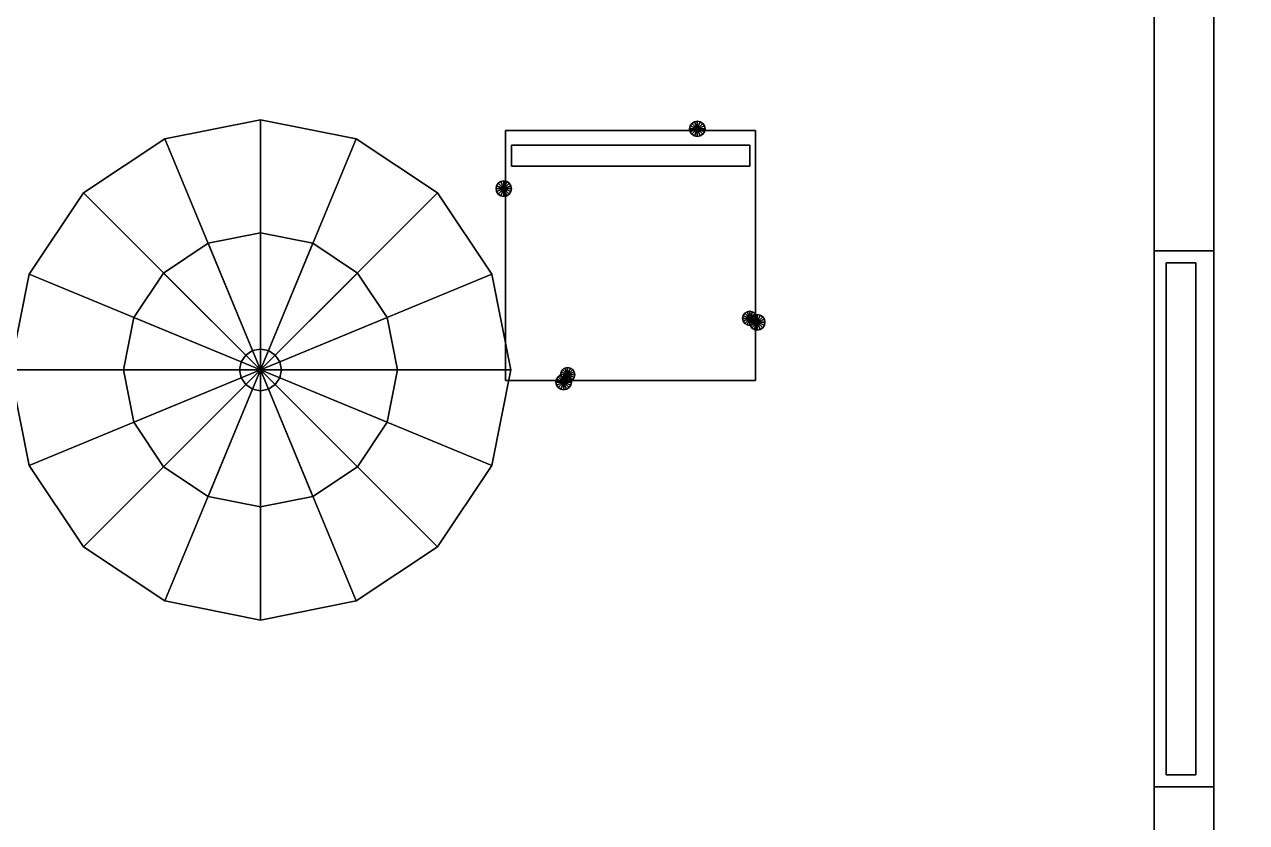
# Model space of a CAD drawing. Header units: millimetres. Extents: x -8000 to 18500, y -500 to 32500.
# Drawn here: x 5804 to 7855, y 840 to 2180 of the extents above; entities that cross this region are included whole.
import ezdxf

# ---------------------------------------------------------------- set-up
doc = ezdxf.new("R2010")
doc.units = ezdxf.units.MM
for name, color, linetype in [('3D-DOORS', 7, 'Continuous'), ('3D-FINISH', 7, 'Continuous'), ('3D-FURNITURE', 7, 'Continuous'), ('3D-ROOF', 7, 'Continuous'), ('3D-SLABS', 7, 'Continuous'), ('3D-WALLS-INTR', 7, 'Continuous')]:
    doc.layers.add(name, color=color, linetype=linetype)

msp = doc.modelspace()

# ---------------------------------------------------------------- linework, layer by layer
at = {"layer": '3D-DOORS', "color": 7}
for points in [[(7720, 920, 600), (7720, 1780, 600), (7770, 1780, 600), (7770, 920, 600)], [(7720, 1780, 600), (7720, 1780, 2650), (7770, 1780, 2650), (7770, 1780, 600)], [(7720, 920, 600), (7720, 920, 2650), (7720, 1780, 2650), (7720, 1780, 600)], [(7720, 920, 2650), (7770, 920, 2650), (7770, 1780, 2650), (7720, 1780, 2650)], [(7770, 920, 600), (7770, 1780, 600), (7770, 1780, 2650), (7770, 920, 2650)], [(7720, 920, 600), (7770, 920, 600), (7770, 920, 2650), (7720, 920, 2650)]]:
    msp.add_3dface(points, dxfattribs=at)
at = {"layer": '3D-FINISH', "color": 7}
for points in [[(200, 200, 590), (200, 9800, 590), (9800, 9800, 590), (9800, 200, 590)], [(200, 200, 600), (9800, 200, 600), (9800, 9800, 600), (200, 9800, 600)], [(200, 200, 3990), (200, 9800, 3990), (9800, 9800, 3990), (9800, 200, 3990)], [(200, 200, 4000), (9800, 200, 4000), (9800, 9800, 4000), (200, 9800, 4000)]]:
    msp.add_3dface(points, dxfattribs=at)
at = {"layer": '3D-FURNITURE', "color": 7}
for points in [[(6200, 2020, 1298), (6039.3, 1988, 1298), (6039.3, 1988, 1330), (6200, 2020, 1330)], [(6200, 1600, 1330), (6200, 2020, 1330), (6039.3, 1988, 1330), (6200, 1600, 1330)], [(6200, 1600, 1298), (6039.3, 1988, 1298), (6200, 2020, 1298), (6200, 1600, 1298)], [(6360.7, 1988, 1298), (6200, 2020, 1298), (6200, 2020, 1330), (6360.7, 1988, 1330)], [(6200, 1600, 1330), (6360.7, 1988, 1330), (6200, 2020, 1330), (6200, 1600, 1330)], [(6200, 1600, 1298), (6200, 2020, 1298), (6360.7, 1988, 1298), (6200, 1600, 1298)], [(6923.9, 2013.9, 600), (6921.1, 2009.7, 600), (6921.1, 2009.7, 1030), (6923.9, 2013.9, 1030)], [(6933.1, 2004.7, 1030), (6923.9, 2013.9, 1030), (6921.1, 2009.7, 1030), (6933.1, 2004.7, 1030)], [(6933.1, 2004.7, 600), (6921.1, 2009.7, 600), (6923.9, 2013.9, 600), (6933.1, 2004.7, 600)], [(6928.2, 2016.7, 600), (6923.9, 2013.9, 600), (6923.9, 2013.9, 1030), (6928.2, 2016.7, 1030)], [(6933.1, 2004.7, 1030), (6928.2, 2016.7, 1030), (6923.9, 2013.9, 1030), (6933.1, 2004.7, 1030)], [(6933.1, 2004.7, 600), (6923.9, 2013.9, 600), (6928.2, 2016.7, 600), (6933.1, 2004.7, 600)], [(6933.1, 2017.7, 600), (6928.2, 2016.7, 600), (6928.2, 2016.7, 1030), (6933.1, 2017.7, 1030)], [(6933.1, 2004.7, 1030), (6933.1, 2017.7, 1030), (6928.2, 2016.7, 1030), (6933.1, 2004.7, 1030)], [(6933.1, 2004.7, 600), (6928.2, 2016.7, 600), (6933.1, 2017.7, 600), (6933.1, 2004.7, 600)], [(6938.1, 2016.7, 600), (6933.1, 2017.7, 600), (6933.1, 2017.7, 1030), (6938.1, 2016.7, 1030)], [(6933.1, 2004.7, 1030), (6938.1, 2016.7, 1030), (6933.1, 2017.7, 1030), (6933.1, 2004.7, 1030)], [(6933.1, 2004.7, 600), (6933.1, 2017.7, 600), (6938.1, 2016.7, 600), (6933.1, 2004.7, 600)], [(6933.1, 2004.7, 1030), (6942.3, 2013.9, 1030), (6938.1, 2016.7, 1030), (6933.1, 2004.7, 1030)], [(6933.1, 2004.7, 600), (6938.1, 2016.7, 600), (6942.3, 2013.9, 600), (6933.1, 2004.7, 600)], [(6933.1, 2004.7, 1030), (6945.1, 2009.7, 1030), (6942.3, 2013.9, 1030), (6933.1, 2004.7, 1030)], [(6933.1, 2004.7, 600), (6942.3, 2013.9, 600), (6945.1, 2009.7, 600), (6933.1, 2004.7, 600)], [(6942.3, 2013.9, 600), (6938.1, 2016.7, 600), (6938.1, 2016.7, 1030), (6942.3, 2013.9, 1030)], [(6945.1, 2009.7, 600), (6942.3, 2013.9, 600), (6942.3, 2013.9, 1030), (6945.1, 2009.7, 1030)], [(6611, 1582.1, 1010), (6611, 2002.1, 1010), (7031, 2002.1, 1010), (7031, 1582.1, 1010)], [(6611, 2002.1, 1010), (6611, 2002.1, 1050), (7031, 2002.1, 1050), (7031, 2002.1, 1010)], [(6611, 1582.1, 1010), (6611, 1582.1, 1050), (6611, 2002.1, 1050), (6611, 2002.1, 1010)], [(6611, 1582.1, 1050), (7031, 1582.1, 1050), (7031, 2002.1, 1050), (6611, 2002.1, 1050)], [(6921.1, 2009.7, 600), (6920.1, 2004.7, 600), (6920.1, 2004.7, 1030), (6921.1, 2009.7, 1030)], [(6933.1, 2004.7, 1030), (6921.1, 2009.7, 1030), (6920.1, 2004.7, 1030), (6933.1, 2004.7, 1030)], [(6933.1, 2004.7, 600), (6920.1, 2004.7, 600), (6921.1, 2009.7, 600), (6933.1, 2004.7, 600)], [(6920.1, 2004.7, 600), (6921.1, 1999.8, 600), (6921.1, 1999.8, 1030), (6920.1, 2004.7, 1030)], [(6933.1, 2004.7, 1030), (6920.1, 2004.7, 1030), (6921.1, 1999.8, 1030), (6933.1, 2004.7, 1030)], [(6933.1, 2004.7, 600), (6921.1, 1999.8, 600), (6920.1, 2004.7, 600), (6933.1, 2004.7, 600)], [(6933.1, 2004.7, 1030), (6921.1, 1999.8, 1030), (6923.9, 1995.5, 1030), (6933.1, 2004.7, 1030)], [(6933.1, 2004.7, 600), (6923.9, 1995.5, 600), (6921.1, 1999.8, 600), (6933.1, 2004.7, 600)], [(6921.1, 1999.8, 600), (6923.9, 1995.5, 600), (6923.9, 1995.5, 1030), (6921.1, 1999.8, 1030)], [(6933.1, 2004.7, 1030), (6923.9, 1995.5, 1030), (6928.2, 1992.7, 1030), (6933.1, 2004.7, 1030)], [(6933.1, 2004.7, 600), (6928.2, 1992.7, 600), (6923.9, 1995.5, 600), (6933.1, 2004.7, 600)], [(6923.9, 1995.5, 600), (6928.2, 1992.7, 600), (6928.2, 1992.7, 1030), (6923.9, 1995.5, 1030)], [(6933.1, 2004.7, 1030), (6928.2, 1992.7, 1030), (6933.1, 1991.7, 1030), (6933.1, 2004.7, 1030)], [(6933.1, 2004.7, 600), (6933.1, 1991.7, 600), (6928.2, 1992.7, 600), (6933.1, 2004.7, 600)], [(6928.2, 1992.7, 600), (6933.1, 1991.7, 600), (6933.1, 1991.7, 1030), (6928.2, 1992.7, 1030)], [(6933.1, 2004.7, 1030), (6946.1, 2004.7, 1030), (6945.1, 2009.7, 1030), (6933.1, 2004.7, 1030)], [(6933.1, 2004.7, 600), (6945.1, 2009.7, 600), (6946.1, 2004.7, 600), (6933.1, 2004.7, 600)], [(6933.1, 2004.7, 1030), (6933.1, 1991.7, 1030), (6938.1, 1992.7, 1030), (6933.1, 2004.7, 1030)], [(6933.1, 2004.7, 600), (6938.1, 1992.7, 600), (6933.1, 1991.7, 600), (6933.1, 2004.7, 600)], [(6933.1, 2004.7, 1030), (6938.1, 1992.7, 1030), (6942.3, 1995.5, 1030), (6933.1, 2004.7, 1030)], [(6933.1, 2004.7, 600), (6942.3, 1995.5, 600), (6938.1, 1992.7, 600), (6933.1, 2004.7, 600)], [(6933.1, 2004.7, 1030), (6942.3, 1995.5, 1030), (6945.1, 1999.8, 1030), (6933.1, 2004.7, 1030)], [(6933.1, 2004.7, 600), (6945.1, 1999.8, 600), (6942.3, 1995.5, 600), (6933.1, 2004.7, 600)], [(6933.1, 2004.7, 1030), (6945.1, 1999.8, 1030), (6946.1, 2004.7, 1030), (6933.1, 2004.7, 1030)], [(6933.1, 2004.7, 600), (6946.1, 2004.7, 600), (6945.1, 1999.8, 600), (6933.1, 2004.7, 600)], [(6933.1, 1991.7, 600), (6938.1, 1992.7, 600), (6938.1, 1992.7, 1030), (6933.1, 1991.7, 1030)], [(6938.1, 1992.7, 600), (6942.3, 1995.5, 600), (6942.3, 1995.5, 1030), (6938.1, 1992.7, 1030)], [(6942.3, 1995.5, 600), (6945.1, 1999.8, 600), (6945.1, 1999.8, 1030), (6942.3, 1995.5, 1030)], [(6946.1, 2004.7, 600), (6945.1, 2009.7, 600), (6945.1, 2009.7, 1030), (6946.1, 2004.7, 1030)], [(6945.1, 1999.8, 600), (6946.1, 2004.7, 600), (6946.1, 2004.7, 1030), (6945.1, 1999.8, 1030)], [(7031, 1582.1, 1010), (7031, 2002.1, 1010), (7031, 2002.1, 1050), (7031, 1582.1, 1050)], [(6039.3, 1988, 1298), (5903, 1897, 1298), (5903, 1897, 1330), (6039.3, 1988, 1330)], [(6200, 1600, 1330), (6039.3, 1988, 1330), (5903, 1897, 1330), (6200, 1600, 1330)], [(6200, 1600, 1298), (5903, 1897, 1298), (6039.3, 1988, 1298), (6200, 1600, 1298)], [(6200, 1600, 1330), (6497, 1897, 1330), (6360.7, 1988, 1330), (6200, 1600, 1330)], [(6200, 1600, 1298), (6360.7, 1988, 1298), (6497, 1897, 1298), (6200, 1600, 1298)], [(6497, 1897, 1298), (6360.7, 1988, 1298), (6360.7, 1988, 1330), (6497, 1897, 1330)], [(6621, 1942.1, 1300), (6621, 1977.1, 1300), (7021, 1977.1, 1300), (7021, 1942.1, 1300)], [(6621, 1977.1, 1300), (6621, 1977.1, 1390), (7021, 1977.1, 1390), (7021, 1977.1, 1300)], [(6621, 1942.1, 1300), (6621, 1942.1, 1390), (6621, 1977.1, 1390), (6621, 1977.1, 1300)], [(6621, 1942.1, 1390), (7021, 1942.1, 1390), (7021, 1977.1, 1390), (6621, 1977.1, 1390)], [(7021, 1942.1, 1300), (7021, 1977.1, 1300), (7021, 1977.1, 1390), (7021, 1942.1, 1390)], [(6621, 1942.1, 1300), (7021, 1942.1, 1300), (7021, 1942.1, 1390), (6621, 1942.1, 1390)], [(6596.3, 1909.2, 600), (6595.3, 1904.3, 600), (6595.3, 1904.3, 1030), (6596.3, 1909.2, 1030)], [(6608.3, 1904.3, 1030), (6596.3, 1909.2, 1030), (6595.3, 1904.3, 1030), (6608.3, 1904.3, 1030)], [(6608.3, 1904.3, 600), (6595.3, 1904.3, 600), (6596.3, 1909.2, 600), (6608.3, 1904.3, 600)], [(6599.1, 1913.4, 600), (6596.3, 1909.2, 600), (6596.3, 1909.2, 1030), (6599.1, 1913.4, 1030)], [(6608.3, 1904.3, 1030), (6599.1, 1913.4, 1030), (6596.3, 1909.2, 1030), (6608.3, 1904.3, 1030)], [(6608.3, 1904.3, 600), (6596.3, 1909.2, 600), (6599.1, 1913.4, 600), (6608.3, 1904.3, 600)], [(6603.3, 1916.3, 600), (6599.1, 1913.4, 600), (6599.1, 1913.4, 1030), (6603.3, 1916.3, 1030)], [(6608.3, 1904.3, 1030), (6603.3, 1916.3, 1030), (6599.1, 1913.4, 1030), (6608.3, 1904.3, 1030)], [(6608.3, 1904.3, 600), (6599.1, 1913.4, 600), (6603.3, 1916.3, 600), (6608.3, 1904.3, 600)], [(6608.3, 1917.3, 600), (6603.3, 1916.3, 600), (6603.3, 1916.3, 1030), (6608.3, 1917.3, 1030)], [(6608.3, 1904.3, 1030), (6608.3, 1917.3, 1030), (6603.3, 1916.3, 1030), (6608.3, 1904.3, 1030)], [(6608.3, 1904.3, 600), (6603.3, 1916.3, 600), (6608.3, 1917.3, 600), (6608.3, 1904.3, 600)], [(6613.3, 1916.3, 600), (6608.3, 1917.3, 600), (6608.3, 1917.3, 1030), (6613.3, 1916.3, 1030)], [(6608.3, 1904.3, 1030), (6613.3, 1916.3, 1030), (6608.3, 1917.3, 1030), (6608.3, 1904.3, 1030)], [(6608.3, 1904.3, 600), (6608.3, 1917.3, 600), (6613.3, 1916.3, 600), (6608.3, 1904.3, 600)], [(6608.3, 1904.3, 1030), (6617.5, 1913.4, 1030), (6613.3, 1916.3, 1030), (6608.3, 1904.3, 1030)], [(6608.3, 1904.3, 600), (6613.3, 1916.3, 600), (6617.5, 1913.4, 600), (6608.3, 1904.3, 600)], [(6608.3, 1904.3, 1030), (6620.3, 1909.2, 1030), (6617.5, 1913.4, 1030), (6608.3, 1904.3, 1030)], [(6608.3, 1904.3, 600), (6617.5, 1913.4, 600), (6620.3, 1909.2, 600), (6608.3, 1904.3, 600)], [(6608.3, 1904.3, 1030), (6621.3, 1904.3, 1030), (6620.3, 1909.2, 1030), (6608.3, 1904.3, 1030)], [(6608.3, 1904.3, 600), (6620.3, 1909.2, 600), (6621.3, 1904.3, 600), (6608.3, 1904.3, 600)], [(6617.5, 1913.4, 600), (6613.3, 1916.3, 600), (6613.3, 1916.3, 1030), (6617.5, 1913.4, 1030)], [(6620.3, 1909.2, 600), (6617.5, 1913.4, 600), (6617.5, 1913.4, 1030), (6620.3, 1909.2, 1030)], [(6621.3, 1904.3, 600), (6620.3, 1909.2, 600), (6620.3, 1909.2, 1030), (6621.3, 1904.3, 1030)], [(5903, 1897, 1298), (5812, 1760.7, 1298), (5812, 1760.7, 1330), (5903, 1897, 1330)], [(6200, 1600, 1330), (5903, 1897, 1330), (5812, 1760.7, 1330), (6200, 1600, 1330)], [(6200, 1600, 1298), (5812, 1760.7, 1298), (5903, 1897, 1298), (6200, 1600, 1298)], [(6200, 1600, 1330), (6588, 1760.7, 1330), (6497, 1897, 1330), (6200, 1600, 1330)], [(6200, 1600, 1298), (6497, 1897, 1298), (6588, 1760.7, 1298), (6200, 1600, 1298)], [(6588, 1760.7, 1298), (6497, 1897, 1298), (6497, 1897, 1330), (6588, 1760.7, 1330)], [(6595.3, 1904.3, 600), (6596.3, 1899.3, 600), (6596.3, 1899.3, 1030), (6595.3, 1904.3, 1030)], [(6608.3, 1904.3, 1030), (6595.3, 1904.3, 1030), (6596.3, 1899.3, 1030), (6608.3, 1904.3, 1030)], [(6608.3, 1904.3, 600), (6596.3, 1899.3, 600), (6595.3, 1904.3, 600), (6608.3, 1904.3, 600)], [(6608.3, 1904.3, 1030), (6596.3, 1899.3, 1030), (6599.1, 1895.1, 1030), (6608.3, 1904.3, 1030)], [(6608.3, 1904.3, 600), (6599.1, 1895.1, 600), (6596.3, 1899.3, 600), (6608.3, 1904.3, 600)], [(6596.3, 1899.3, 600), (6599.1, 1895.1, 600), (6599.1, 1895.1, 1030), (6596.3, 1899.3, 1030)], [(6608.3, 1904.3, 1030), (6599.1, 1895.1, 1030), (6603.3, 1892.2, 1030), (6608.3, 1904.3, 1030)], [(6608.3, 1904.3, 600), (6603.3, 1892.2, 600), (6599.1, 1895.1, 600), (6608.3, 1904.3, 600)], [(6599.1, 1895.1, 600), (6603.3, 1892.2, 600), (6603.3, 1892.2, 1030), (6599.1, 1895.1, 1030)], [(6608.3, 1904.3, 1030), (6603.3, 1892.2, 1030), (6608.3, 1891.3, 1030), (6608.3, 1904.3, 1030)], [(6608.3, 1904.3, 600), (6608.3, 1891.3, 600), (6603.3, 1892.2, 600), (6608.3, 1904.3, 600)], [(6603.3, 1892.2, 600), (6608.3, 1891.3, 600), (6608.3, 1891.3, 1030), (6603.3, 1892.2, 1030)], [(6608.3, 1904.3, 1030), (6608.3, 1891.3, 1030), (6613.3, 1892.2, 1030), (6608.3, 1904.3, 1030)], [(6608.3, 1904.3, 600), (6613.3, 1892.2, 600), (6608.3, 1891.3, 600), (6608.3, 1904.3, 600)], [(6608.3, 1904.3, 1030), (6613.3, 1892.2, 1030), (6617.5, 1895.1, 1030), (6608.3, 1904.3, 1030)], [(6608.3, 1904.3, 600), (6617.5, 1895.1, 600), (6613.3, 1892.2, 600), (6608.3, 1904.3, 600)], [(6608.3, 1904.3, 1030), (6617.5, 1895.1, 1030), (6620.3, 1899.3, 1030), (6608.3, 1904.3, 1030)], [(6608.3, 1904.3, 600), (6620.3, 1899.3, 600), (6617.5, 1895.1, 600), (6608.3, 1904.3, 600)], [(6608.3, 1904.3, 1030), (6620.3, 1899.3, 1030), (6621.3, 1904.3, 1030), (6608.3, 1904.3, 1030)], [(6608.3, 1904.3, 600), (6621.3, 1904.3, 600), (6620.3, 1899.3, 600), (6608.3, 1904.3, 600)], [(6608.3, 1891.3, 600), (6613.3, 1892.2, 600), (6613.3, 1892.2, 1030), (6608.3, 1891.3, 1030)], [(6613.3, 1892.2, 600), (6617.5, 1895.1, 600), (6617.5, 1895.1, 1030), (6613.3, 1892.2, 1030)], [(6617.5, 1895.1, 600), (6620.3, 1899.3, 600), (6620.3, 1899.3, 1030), (6617.5, 1895.1, 1030)], [(6620.3, 1899.3, 600), (6621.3, 1904.3, 600), (6621.3, 1904.3, 1030), (6620.3, 1899.3, 1030)], [(6200, 1830, 600), (6112, 1812.5, 600), (6112, 1812.5, 618), (6200, 1830, 618)], [(6200, 1600, 618), (6200, 1830, 618), (6112, 1812.5, 618), (6200, 1600, 618)], [(6200, 1600, 600), (6112, 1812.5, 600), (6200, 1830, 600), (6200, 1600, 600)], [(6288, 1812.5, 600), (6200, 1830, 600), (6200, 1830, 618), (6288, 1812.5, 618)], [(6200, 1600, 618), (6288, 1812.5, 618), (6200, 1830, 618), (6200, 1600, 618)], [(6200, 1600, 600), (6200, 1830, 600), (6288, 1812.5, 600), (6200, 1600, 600)], [(6112, 1812.5, 600), (6037.4, 1762.6, 600), (6037.4, 1762.6, 618), (6112, 1812.5, 618)], [(6200, 1600, 618), (6112, 1812.5, 618), (6037.4, 1762.6, 618), (6200, 1600, 618)], [(6200, 1600, 600), (6037.4, 1762.6, 600), (6112, 1812.5, 600), (6200, 1600, 600)], [(6200, 1600, 618), (6362.6, 1762.6, 618), (6288, 1812.5, 618), (6200, 1600, 618)], [(6200, 1600, 600), (6288, 1812.5, 600), (6362.6, 1762.6, 600), (6200, 1600, 600)], [(6362.6, 1762.6, 600), (6288, 1812.5, 600), (6288, 1812.5, 618), (6362.6, 1762.6, 618)], [(5812, 1760.7, 1298), (5780, 1600, 1298), (5780, 1600, 1330), (5812, 1760.7, 1330)], [(6200, 1600, 1330), (5812, 1760.7, 1330), (5780, 1600, 1330), (6200, 1600, 1330)], [(6200, 1600, 1298), (5780, 1600, 1298), (5812, 1760.7, 1298), (6200, 1600, 1298)], [(6037.4, 1762.6, 600), (5987.5, 1688, 600), (5987.5, 1688, 618), (6037.4, 1762.6, 618)], [(6200, 1600, 618), (6037.4, 1762.6, 618), (5987.5, 1688, 618), (6200, 1600, 618)], [(6200, 1600, 600), (5987.5, 1688, 600), (6037.4, 1762.6, 600), (6200, 1600, 600)], [(6200, 1600, 618), (6412.5, 1688, 618), (6362.6, 1762.6, 618), (6200, 1600, 618)], [(6200, 1600, 600), (6362.6, 1762.6, 600), (6412.5, 1688, 600), (6200, 1600, 600)], [(6200, 1600, 1330), (6620, 1600, 1330), (6588, 1760.7, 1330), (6200, 1600, 1330)], [(6200, 1600, 1298), (6588, 1760.7, 1298), (6620, 1600, 1298), (6200, 1600, 1298)], [(6412.5, 1688, 600), (6362.6, 1762.6, 600), (6362.6, 1762.6, 618), (6412.5, 1688, 618)], [(6620, 1600, 1298), (6588, 1760.7, 1298), (6588, 1760.7, 1330), (6620, 1600, 1330)], [(5987.5, 1688, 600), (5970, 1600, 600), (5970, 1600, 618), (5987.5, 1688, 618)], [(6200, 1600, 618), (5987.5, 1688, 618), (5970, 1600, 618), (6200, 1600, 618)], [(6200, 1600, 600), (5970, 1600, 600), (5987.5, 1688, 600), (6200, 1600, 600)], [(6200, 1600, 618), (6430, 1600, 618), (6412.5, 1688, 618), (6200, 1600, 618)], [(6200, 1600, 600), (6412.5, 1688, 600), (6430, 1600, 600), (6200, 1600, 600)], [(6430, 1600, 600), (6412.5, 1688, 600), (6412.5, 1688, 618), (6430, 1600, 618)], [(7010, 1691.1, 1030), (7009.1, 1686.5, 1030), (7009.1, 1686.5, 1380), (7010, 1691.1, 1380)], [(7021.1, 1686.5, 1380), (7010, 1691.1, 1380), (7009.1, 1686.5, 1380), (7021.1, 1686.5, 1380)], [(7021.1, 1686.5, 1030), (7009.1, 1686.5, 1030), (7010, 1691.1, 1030), (7021.1, 1686.5, 1030)], [(7009.1, 1686.5, 1030), (7010, 1681.9, 1030), (7010, 1681.9, 1380), (7009.1, 1686.5, 1380)], [(7021.1, 1686.5, 1380), (7009.1, 1686.5, 1380), (7010, 1681.9, 1380), (7021.1, 1686.5, 1380)], [(7021.1, 1686.5, 1030), (7010, 1681.9, 1030), (7009.1, 1686.5, 1030), (7021.1, 1686.5, 1030)], [(7012.6, 1695, 1030), (7010, 1691.1, 1030), (7010, 1691.1, 1380), (7012.6, 1695, 1380)], [(7021.1, 1686.5, 1380), (7012.6, 1695, 1380), (7010, 1691.1, 1380), (7021.1, 1686.5, 1380)], [(7021.1, 1686.5, 1030), (7010, 1691.1, 1030), (7012.6, 1695, 1030), (7021.1, 1686.5, 1030)], [(7021.1, 1686.5, 1380), (7010, 1681.9, 1380), (7012.6, 1678, 1380), (7021.1, 1686.5, 1380)], [(7021.1, 1686.5, 1030), (7012.6, 1678, 1030), (7010, 1681.9, 1030), (7021.1, 1686.5, 1030)], [(7010, 1681.9, 1030), (7012.6, 1678, 1030), (7012.6, 1678, 1380), (7010, 1681.9, 1380)], [(7016.5, 1697.6, 1030), (7012.6, 1695, 1030), (7012.6, 1695, 1380), (7016.5, 1697.6, 1380)], [(7021.1, 1686.5, 1380), (7016.5, 1697.6, 1380), (7012.6, 1695, 1380), (7021.1, 1686.5, 1380)], [(7021.1, 1686.5, 1030), (7012.6, 1695, 1030), (7016.5, 1697.6, 1030), (7021.1, 1686.5, 1030)], [(7021.1, 1686.5, 1380), (7012.6, 1678, 1380), (7016.5, 1675.4, 1380), (7021.1, 1686.5, 1380)], [(7021.1, 1686.5, 1030), (7016.5, 1675.4, 1030), (7012.6, 1678, 1030), (7021.1, 1686.5, 1030)], [(7021.1, 1698.5, 1030), (7016.5, 1697.6, 1030), (7016.5, 1697.6, 1380), (7021.1, 1698.5, 1380)], [(7021.1, 1686.5, 1380), (7021.1, 1698.5, 1380), (7016.5, 1697.6, 1380), (7021.1, 1686.5, 1380)], [(7021.1, 1686.5, 1030), (7016.5, 1697.6, 1030), (7021.1, 1698.5, 1030), (7021.1, 1686.5, 1030)], [(7021.1, 1686.5, 1380), (7016.5, 1675.4, 1380), (7021.1, 1674.5, 1380), (7021.1, 1686.5, 1380)], [(7021.1, 1686.5, 1030), (7021.1, 1674.5, 1030), (7016.5, 1675.4, 1030), (7021.1, 1686.5, 1030)], [(7021.6, 1684.9, 600), (7020.6, 1679.9, 600), (7020.6, 1679.9, 1030), (7021.6, 1684.9, 1030)], [(7033.6, 1679.9, 1030), (7021.6, 1684.9, 1030), (7020.6, 1679.9, 1030), (7033.6, 1679.9, 1030)], [(7033.6, 1679.9, 600), (7020.6, 1679.9, 600), (7021.6, 1684.9, 600), (7033.6, 1679.9, 600)], [(7025.7, 1697.6, 1030), (7021.1, 1698.5, 1030), (7021.1, 1698.5, 1380), (7025.7, 1697.6, 1380)], [(7021.1, 1686.5, 1380), (7025.7, 1697.6, 1380), (7021.1, 1698.5, 1380), (7021.1, 1686.5, 1380)], [(7021.1, 1686.5, 1030), (7021.1, 1698.5, 1030), (7025.7, 1697.6, 1030), (7021.1, 1686.5, 1030)], [(7021.1, 1686.5, 1380), (7029.6, 1695, 1380), (7025.7, 1697.6, 1380), (7021.1, 1686.5, 1380)], [(7021.1, 1686.5, 1030), (7025.7, 1697.6, 1030), (7029.6, 1695, 1030), (7021.1, 1686.5, 1030)], [(7021.1, 1686.5, 1380), (7032.2, 1691.1, 1380), (7029.6, 1695, 1380), (7021.1, 1686.5, 1380)], [(7021.1, 1686.5, 1030), (7029.6, 1695, 1030), (7032.2, 1691.1, 1030), (7021.1, 1686.5, 1030)], [(7021.1, 1686.5, 1380), (7033.1, 1686.5, 1380), (7032.2, 1691.1, 1380), (7021.1, 1686.5, 1380)], [(7021.1, 1686.5, 1030), (7032.2, 1691.1, 1030), (7033.1, 1686.5, 1030), (7021.1, 1686.5, 1030)], [(7021.1, 1686.5, 1380), (7021.1, 1674.5, 1380), (7025.7, 1675.4, 1380), (7021.1, 1686.5, 1380)], [(7021.1, 1686.5, 1030), (7025.7, 1675.4, 1030), (7021.1, 1674.5, 1030), (7021.1, 1686.5, 1030)], [(7021.1, 1686.5, 1380), (7025.7, 1675.4, 1380), (7029.6, 1678, 1380), (7021.1, 1686.5, 1380)], [(7021.1, 1686.5, 1030), (7029.6, 1678, 1030), (7025.7, 1675.4, 1030), (7021.1, 1686.5, 1030)], [(7021.1, 1686.5, 1380), (7029.6, 1678, 1380), (7032.2, 1681.9, 1380), (7021.1, 1686.5, 1380)], [(7021.1, 1686.5, 1030), (7032.2, 1681.9, 1030), (7029.6, 1678, 1030), (7021.1, 1686.5, 1030)], [(7021.1, 1686.5, 1380), (7032.2, 1681.9, 1380), (7033.1, 1686.5, 1380), (7021.1, 1686.5, 1380)], [(7021.1, 1686.5, 1030), (7033.1, 1686.5, 1030), (7032.2, 1681.9, 1030), (7021.1, 1686.5, 1030)], [(7024.4, 1689.1, 600), (7021.6, 1684.9, 600), (7021.6, 1684.9, 1030), (7024.4, 1689.1, 1030)], [(7033.6, 1679.9, 1030), (7024.4, 1689.1, 1030), (7021.6, 1684.9, 1030), (7033.6, 1679.9, 1030)], [(7033.6, 1679.9, 600), (7021.6, 1684.9, 600), (7024.4, 1689.1, 600), (7033.6, 1679.9, 600)], [(7028.6, 1691.9, 600), (7024.4, 1689.1, 600), (7024.4, 1689.1, 1030), (7028.6, 1691.9, 1030)], [(7033.6, 1679.9, 1030), (7028.6, 1691.9, 1030), (7024.4, 1689.1, 1030), (7033.6, 1679.9, 1030)], [(7033.6, 1679.9, 600), (7024.4, 1689.1, 600), (7028.6, 1691.9, 600), (7033.6, 1679.9, 600)], [(7029.6, 1695, 1030), (7025.7, 1697.6, 1030), (7025.7, 1697.6, 1380), (7029.6, 1695, 1380)], [(7033.6, 1692.9, 600), (7028.6, 1691.9, 600), (7028.6, 1691.9, 1030), (7033.6, 1692.9, 1030)], [(7033.6, 1679.9, 1030), (7033.6, 1692.9, 1030), (7028.6, 1691.9, 1030), (7033.6, 1679.9, 1030)], [(7033.6, 1679.9, 600), (7028.6, 1691.9, 600), (7033.6, 1692.9, 600), (7033.6, 1679.9, 600)], [(7032.2, 1691.1, 1030), (7029.6, 1695, 1030), (7029.6, 1695, 1380), (7032.2, 1691.1, 1380)], [(7029.6, 1678, 1030), (7032.2, 1681.9, 1030), (7032.2, 1681.9, 1380), (7029.6, 1678, 1380)], [(7033.1, 1686.5, 1030), (7032.2, 1691.1, 1030), (7032.2, 1691.1, 1380), (7033.1, 1686.5, 1380)], [(7032.2, 1681.9, 1030), (7033.1, 1686.5, 1030), (7033.1, 1686.5, 1380), (7032.2, 1681.9, 1380)], [(7038.6, 1691.9, 600), (7033.6, 1692.9, 600), (7033.6, 1692.9, 1030), (7038.6, 1691.9, 1030)], [(7033.6, 1679.9, 1030), (7038.6, 1691.9, 1030), (7033.6, 1692.9, 1030), (7033.6, 1679.9, 1030)], [(7033.6, 1679.9, 600), (7033.6, 1692.9, 600), (7038.6, 1691.9, 600), (7033.6, 1679.9, 600)], [(7033.6, 1679.9, 1030), (7042.8, 1689.1, 1030), (7038.6, 1691.9, 1030), (7033.6, 1679.9, 1030)], [(7033.6, 1679.9, 600), (7038.6, 1691.9, 600), (7042.8, 1689.1, 600), (7033.6, 1679.9, 600)], [(7033.6, 1679.9, 1030), (7045.6, 1684.9, 1030), (7042.8, 1689.1, 1030), (7033.6, 1679.9, 1030)], [(7033.6, 1679.9, 600), (7042.8, 1689.1, 600), (7045.6, 1684.9, 600), (7033.6, 1679.9, 600)], [(7033.6, 1679.9, 1030), (7046.6, 1679.9, 1030), (7045.6, 1684.9, 1030), (7033.6, 1679.9, 1030)], [(7033.6, 1679.9, 600), (7045.6, 1684.9, 600), (7046.6, 1679.9, 600), (7033.6, 1679.9, 600)], [(7042.8, 1689.1, 600), (7038.6, 1691.9, 600), (7038.6, 1691.9, 1030), (7042.8, 1689.1, 1030)], [(7045.6, 1684.9, 600), (7042.8, 1689.1, 600), (7042.8, 1689.1, 1030), (7045.6, 1684.9, 1030)], [(7046.6, 1679.9, 600), (7045.6, 1684.9, 600), (7045.6, 1684.9, 1030), (7046.6, 1679.9, 1030)], [(7012.6, 1678, 1030), (7016.5, 1675.4, 1030), (7016.5, 1675.4, 1380), (7012.6, 1678, 1380)], [(7016.5, 1675.4, 1030), (7021.1, 1674.5, 1030), (7021.1, 1674.5, 1380), (7016.5, 1675.4, 1380)], [(7020.6, 1679.9, 600), (7021.6, 1674.9, 600), (7021.6, 1674.9, 1030), (7020.6, 1679.9, 1030)], [(7033.6, 1679.9, 1030), (7020.6, 1679.9, 1030), (7021.6, 1674.9, 1030), (7033.6, 1679.9, 1030)], [(7033.6, 1679.9, 600), (7021.6, 1674.9, 600), (7020.6, 1679.9, 600), (7033.6, 1679.9, 600)], [(7021.1, 1674.5, 1030), (7025.7, 1675.4, 1030), (7025.7, 1675.4, 1380), (7021.1, 1674.5, 1380)], [(7033.6, 1679.9, 1030), (7021.6, 1674.9, 1030), (7024.4, 1670.7, 1030), (7033.6, 1679.9, 1030)], [(7033.6, 1679.9, 600), (7024.4, 1670.7, 600), (7021.6, 1674.9, 600), (7033.6, 1679.9, 600)], [(7021.6, 1674.9, 600), (7024.4, 1670.7, 600), (7024.4, 1670.7, 1030), (7021.6, 1674.9, 1030)], [(7033.6, 1679.9, 1030), (7024.4, 1670.7, 1030), (7028.6, 1667.9, 1030), (7033.6, 1679.9, 1030)], [(7033.6, 1679.9, 600), (7028.6, 1667.9, 600), (7024.4, 1670.7, 600), (7033.6, 1679.9, 600)], [(7024.4, 1670.7, 600), (7028.6, 1667.9, 600), (7028.6, 1667.9, 1030), (7024.4, 1670.7, 1030)], [(7025.7, 1675.4, 1030), (7029.6, 1678, 1030), (7029.6, 1678, 1380), (7025.7, 1675.4, 1380)], [(7033.6, 1679.9, 1030), (7028.6, 1667.9, 1030), (7033.6, 1666.9, 1030), (7033.6, 1679.9, 1030)], [(7033.6, 1679.9, 600), (7033.6, 1666.9, 600), (7028.6, 1667.9, 600), (7033.6, 1679.9, 600)], [(7028.6, 1667.9, 600), (7033.6, 1666.9, 600), (7033.6, 1666.9, 1030), (7028.6, 1667.9, 1030)], [(7033.6, 1679.9, 1030), (7033.6, 1666.9, 1030), (7038.6, 1667.9, 1030), (7033.6, 1679.9, 1030)], [(7033.6, 1679.9, 600), (7038.6, 1667.9, 600), (7033.6, 1666.9, 600), (7033.6, 1679.9, 600)], [(7033.6, 1679.9, 1030), (7038.6, 1667.9, 1030), (7042.8, 1670.7, 1030), (7033.6, 1679.9, 1030)], [(7033.6, 1679.9, 600), (7042.8, 1670.7, 600), (7038.6, 1667.9, 600), (7033.6, 1679.9, 600)], [(7033.6, 1679.9, 1030), (7042.8, 1670.7, 1030), (7045.6, 1674.9, 1030), (7033.6, 1679.9, 1030)], [(7033.6, 1679.9, 600), (7045.6, 1674.9, 600), (7042.8, 1670.7, 600), (7033.6, 1679.9, 600)], [(7033.6, 1679.9, 1030), (7045.6, 1674.9, 1030), (7046.6, 1679.9, 1030), (7033.6, 1679.9, 1030)], [(7033.6, 1679.9, 600), (7046.6, 1679.9, 600), (7045.6, 1674.9, 600), (7033.6, 1679.9, 600)], [(7033.6, 1666.9, 600), (7038.6, 1667.9, 600), (7038.6, 1667.9, 1030), (7033.6, 1666.9, 1030)], [(7038.6, 1667.9, 600), (7042.8, 1670.7, 600), (7042.8, 1670.7, 1030), (7038.6, 1667.9, 1030)], [(7042.8, 1670.7, 600), (7045.6, 1674.9, 600), (7045.6, 1674.9, 1030), (7042.8, 1670.7, 1030)], [(7045.6, 1674.9, 600), (7046.6, 1679.9, 600), (7046.6, 1679.9, 1030), (7045.6, 1674.9, 1030)], [(6175.3, 1624.7, 618), (6167.7, 1613.4, 618), (6167.7, 1613.4, 1298), (6175.3, 1624.7, 1298)], [(6200, 1600, 1298), (6175.3, 1624.7, 1298), (6167.7, 1613.4, 1298), (6200, 1600, 1298)], [(6200, 1600, 618), (6167.7, 1613.4, 618), (6175.3, 1624.7, 618), (6200, 1600, 618)], [(6186.6, 1632.3, 618), (6175.3, 1624.7, 618), (6175.3, 1624.7, 1298), (6186.6, 1632.3, 1298)], [(6200, 1600, 1298), (6186.6, 1632.3, 1298), (6175.3, 1624.7, 1298), (6200, 1600, 1298)], [(6200, 1600, 618), (6175.3, 1624.7, 618), (6186.6, 1632.3, 618), (6200, 1600, 618)], [(6200, 1635, 618), (6186.6, 1632.3, 618), (6186.6, 1632.3, 1298), (6200, 1635, 1298)], [(6200, 1600, 1298), (6200, 1635, 1298), (6186.6, 1632.3, 1298), (6200, 1600, 1298)], [(6200, 1600, 618), (6186.6, 1632.3, 618), (6200, 1635, 618), (6200, 1600, 618)], [(6213.4, 1632.3, 618), (6200, 1635, 618), (6200, 1635, 1298), (6213.4, 1632.3, 1298)], [(6200, 1600, 1298), (6213.4, 1632.3, 1298), (6200, 1635, 1298), (6200, 1600, 1298)], [(6200, 1600, 618), (6200, 1635, 618), (6213.4, 1632.3, 618), (6200, 1600, 618)], [(6200, 1600, 1298), (6224.7, 1624.7, 1298), (6213.4, 1632.3, 1298), (6200, 1600, 1298)], [(6200, 1600, 618), (6213.4, 1632.3, 618), (6224.7, 1624.7, 618), (6200, 1600, 618)], [(6200, 1600, 1298), (6232.3, 1613.4, 1298), (6224.7, 1624.7, 1298), (6200, 1600, 1298)], [(6200, 1600, 618), (6224.7, 1624.7, 618), (6232.3, 1613.4, 618), (6200, 1600, 618)], [(6224.7, 1624.7, 618), (6213.4, 1632.3, 618), (6213.4, 1632.3, 1298), (6224.7, 1624.7, 1298)], [(6232.3, 1613.4, 618), (6224.7, 1624.7, 618), (6224.7, 1624.7, 1298), (6232.3, 1613.4, 1298)], [(5780, 1600, 1298), (5812, 1439.3, 1298), (5812, 1439.3, 1330), (5780, 1600, 1330)], [(6200, 1600, 1330), (5780, 1600, 1330), (5812, 1439.3, 1330), (6200, 1600, 1330)], [(6200, 1600, 1298), (5812, 1439.3, 1298), (5780, 1600, 1298), (6200, 1600, 1298)], [(6200, 1600, 1330), (5812, 1439.3, 1330), (5903, 1303, 1330), (6200, 1600, 1330)], [(6200, 1600, 1298), (5903, 1303, 1298), (5812, 1439.3, 1298), (6200, 1600, 1298)], [(6200, 1600, 1330), (5903, 1303, 1330), (6039.3, 1212, 1330), (6200, 1600, 1330)], [(6200, 1600, 1298), (6039.3, 1212, 1298), (5903, 1303, 1298), (6200, 1600, 1298)], [(5970, 1600, 600), (5987.5, 1512, 600), (5987.5, 1512, 618), (5970, 1600, 618)], [(6200, 1600, 618), (5970, 1600, 618), (5987.5, 1512, 618), (6200, 1600, 618)], [(6200, 1600, 600), (5987.5, 1512, 600), (5970, 1600, 600), (6200, 1600, 600)], [(6200, 1600, 618), (5987.5, 1512, 618), (6037.4, 1437.4, 618), (6200, 1600, 618)], [(6200, 1600, 600), (6037.4, 1437.4, 600), (5987.5, 1512, 600), (6200, 1600, 600)], [(6200, 1600, 618), (6037.4, 1437.4, 618), (6112, 1387.5, 618), (6200, 1600, 618)], [(6200, 1600, 600), (6112, 1387.5, 600), (6037.4, 1437.4, 600), (6200, 1600, 600)], [(6200, 1600, 1330), (6039.3, 1212, 1330), (6200, 1180, 1330), (6200, 1600, 1330)], [(6200, 1600, 1298), (6200, 1180, 1298), (6039.3, 1212, 1298), (6200, 1600, 1298)], [(6200, 1600, 618), (6112, 1387.5, 618), (6200, 1370, 618), (6200, 1600, 618)], [(6200, 1600, 600), (6200, 1370, 600), (6112, 1387.5, 600), (6200, 1600, 600)], [(6167.7, 1613.4, 618), (6165, 1600, 618), (6165, 1600, 1298), (6167.7, 1613.4, 1298)], [(6200, 1600, 1298), (6167.7, 1613.4, 1298), (6165, 1600, 1298), (6200, 1600, 1298)], [(6200, 1600, 618), (6165, 1600, 618), (6167.7, 1613.4, 618), (6200, 1600, 618)], [(6165, 1600, 618), (6167.7, 1586.6, 618), (6167.7, 1586.6, 1298), (6165, 1600, 1298)], [(6200, 1600, 1298), (6165, 1600, 1298), (6167.7, 1586.6, 1298), (6200, 1600, 1298)], [(6200, 1600, 618), (6167.7, 1586.6, 618), (6165, 1600, 618), (6200, 1600, 618)], [(6200, 1600, 1298), (6167.7, 1586.6, 1298), (6175.3, 1575.3, 1298), (6200, 1600, 1298)], [(6200, 1600, 618), (6175.3, 1575.3, 618), (6167.7, 1586.6, 618), (6200, 1600, 618)], [(6200, 1600, 1298), (6175.3, 1575.3, 1298), (6186.6, 1567.7, 1298), (6200, 1600, 1298)], [(6200, 1600, 618), (6186.6, 1567.7, 618), (6175.3, 1575.3, 618), (6200, 1600, 618)], [(6200, 1600, 1298), (6186.6, 1567.7, 1298), (6200, 1565, 1298), (6200, 1600, 1298)], [(6200, 1600, 618), (6200, 1565, 618), (6186.6, 1567.7, 618), (6200, 1600, 618)], [(6200, 1600, 1298), (6235, 1600, 1298), (6232.3, 1613.4, 1298), (6200, 1600, 1298)], [(6200, 1600, 618), (6232.3, 1613.4, 618), (6235, 1600, 618), (6200, 1600, 618)], [(6200, 1600, 618), (6200, 1370, 618), (6288, 1387.5, 618), (6200, 1600, 618)], [(6200, 1600, 600), (6288, 1387.5, 600), (6200, 1370, 600), (6200, 1600, 600)], [(6200, 1600, 618), (6288, 1387.5, 618), (6362.6, 1437.4, 618), (6200, 1600, 618)], [(6200, 1600, 600), (6362.6, 1437.4, 600), (6288, 1387.5, 600), (6200, 1600, 600)], [(6200, 1600, 618), (6362.6, 1437.4, 618), (6412.5, 1512, 618), (6200, 1600, 618)], [(6200, 1600, 600), (6412.5, 1512, 600), (6362.6, 1437.4, 600), (6200, 1600, 600)], [(6200, 1600, 618), (6412.5, 1512, 618), (6430, 1600, 618), (6200, 1600, 618)], [(6200, 1600, 600), (6430, 1600, 600), (6412.5, 1512, 600), (6200, 1600, 600)], [(6200, 1600, 1298), (6200, 1565, 1298), (6213.4, 1567.7, 1298), (6200, 1600, 1298)], [(6200, 1600, 618), (6213.4, 1567.7, 618), (6200, 1565, 618), (6200, 1600, 618)], [(6200, 1600, 1298), (6213.4, 1567.7, 1298), (6224.7, 1575.3, 1298), (6200, 1600, 1298)], [(6200, 1600, 618), (6224.7, 1575.3, 618), (6213.4, 1567.7, 618), (6200, 1600, 618)], [(6200, 1600, 1298), (6224.7, 1575.3, 1298), (6232.3, 1586.6, 1298), (6200, 1600, 1298)], [(6200, 1600, 618), (6232.3, 1586.6, 618), (6224.7, 1575.3, 618), (6200, 1600, 618)], [(6200, 1600, 1298), (6232.3, 1586.6, 1298), (6235, 1600, 1298), (6200, 1600, 1298)], [(6200, 1600, 618), (6235, 1600, 618), (6232.3, 1586.6, 618), (6200, 1600, 618)], [(6200, 1600, 1330), (6200, 1180, 1330), (6360.7, 1212, 1330), (6200, 1600, 1330)], [(6200, 1600, 1298), (6360.7, 1212, 1298), (6200, 1180, 1298), (6200, 1600, 1298)], [(6200, 1600, 1330), (6360.7, 1212, 1330), (6497, 1303, 1330), (6200, 1600, 1330)], [(6200, 1600, 1298), (6497, 1303, 1298), (6360.7, 1212, 1298), (6200, 1600, 1298)], [(6200, 1600, 1330), (6497, 1303, 1330), (6588, 1439.3, 1330), (6200, 1600, 1330)], [(6200, 1600, 1298), (6588, 1439.3, 1298), (6497, 1303, 1298), (6200, 1600, 1298)], [(6200, 1600, 1330), (6588, 1439.3, 1330), (6620, 1600, 1330), (6200, 1600, 1330)], [(6200, 1600, 1298), (6620, 1600, 1298), (6588, 1439.3, 1298), (6200, 1600, 1298)], [(6235, 1600, 618), (6232.3, 1613.4, 618), (6232.3, 1613.4, 1298), (6235, 1600, 1298)], [(6232.3, 1586.6, 618), (6235, 1600, 618), (6235, 1600, 1298), (6232.3, 1586.6, 1298)], [(6412.5, 1512, 600), (6430, 1600, 600), (6430, 1600, 618), (6412.5, 1512, 618)], [(6588, 1439.3, 1298), (6620, 1600, 1298), (6620, 1600, 1330), (6588, 1439.3, 1330)], [(6706.9, 1600.4, 1030), (6704.3, 1596.5, 1030), (6704.3, 1596.5, 1380), (6706.9, 1600.4, 1380)], [(6715.4, 1592, 1380), (6706.9, 1600.4, 1380), (6704.3, 1596.5, 1380), (6715.4, 1592, 1380)], [(6715.4, 1592, 1030), (6704.3, 1596.5, 1030), (6706.9, 1600.4, 1030), (6715.4, 1592, 1030)], [(6710.8, 1603, 1030), (6706.9, 1600.4, 1030), (6706.9, 1600.4, 1380), (6710.8, 1603, 1380)], [(6715.4, 1592, 1380), (6710.8, 1603, 1380), (6706.9, 1600.4, 1380), (6715.4, 1592, 1380)], [(6715.4, 1592, 1030), (6706.9, 1600.4, 1030), (6710.8, 1603, 1030), (6715.4, 1592, 1030)], [(6715.4, 1604, 1030), (6710.8, 1603, 1030), (6710.8, 1603, 1380), (6715.4, 1604, 1380)], [(6715.4, 1592, 1380), (6715.4, 1604, 1380), (6710.8, 1603, 1380), (6715.4, 1592, 1380)], [(6715.4, 1592, 1030), (6710.8, 1603, 1030), (6715.4, 1604, 1030), (6715.4, 1592, 1030)], [(6720, 1603, 1030), (6715.4, 1604, 1030), (6715.4, 1604, 1380), (6720, 1603, 1380)], [(6715.4, 1592, 1380), (6720, 1603, 1380), (6715.4, 1604, 1380), (6715.4, 1592, 1380)], [(6715.4, 1592, 1030), (6715.4, 1604, 1030), (6720, 1603, 1030), (6715.4, 1592, 1030)], [(6715.4, 1592, 1380), (6723.9, 1600.4, 1380), (6720, 1603, 1380), (6715.4, 1592, 1380)], [(6715.4, 1592, 1030), (6720, 1603, 1030), (6723.9, 1600.4, 1030), (6715.4, 1592, 1030)], [(6715.4, 1592, 1380), (6726.5, 1596.5, 1380), (6723.9, 1600.4, 1380), (6715.4, 1592, 1380)], [(6715.4, 1592, 1030), (6723.9, 1600.4, 1030), (6726.5, 1596.5, 1030), (6715.4, 1592, 1030)], [(6723.9, 1600.4, 1030), (6720, 1603, 1030), (6720, 1603, 1380), (6723.9, 1600.4, 1380)], [(6726.5, 1596.5, 1030), (6723.9, 1600.4, 1030), (6723.9, 1600.4, 1380), (6726.5, 1596.5, 1380)], [(6167.7, 1586.6, 618), (6175.3, 1575.3, 618), (6175.3, 1575.3, 1298), (6167.7, 1586.6, 1298)], [(6224.7, 1575.3, 618), (6232.3, 1586.6, 618), (6232.3, 1586.6, 1298), (6224.7, 1575.3, 1298)], [(6611, 1582.1, 1010), (7031, 1582.1, 1010), (7031, 1582.1, 1050), (6611, 1582.1, 1050)], [(6696.8, 1584.4, 600), (6695.8, 1579.4, 600), (6695.8, 1579.4, 1030), (6696.8, 1584.4, 1030)], [(6708.8, 1579.4, 1030), (6696.8, 1584.4, 1030), (6695.8, 1579.4, 1030), (6708.8, 1579.4, 1030)], [(6708.8, 1579.4, 600), (6695.8, 1579.4, 600), (6696.8, 1584.4, 600), (6708.8, 1579.4, 600)], [(6695.8, 1579.4, 600), (6696.8, 1574.5, 600), (6696.8, 1574.5, 1030), (6695.8, 1579.4, 1030)], [(6708.8, 1579.4, 1030), (6695.8, 1579.4, 1030), (6696.8, 1574.5, 1030), (6708.8, 1579.4, 1030)], [(6708.8, 1579.4, 600), (6696.8, 1574.5, 600), (6695.8, 1579.4, 600), (6708.8, 1579.4, 600)], [(6699.6, 1588.6, 600), (6696.8, 1584.4, 600), (6696.8, 1584.4, 1030), (6699.6, 1588.6, 1030)], [(6708.8, 1579.4, 1030), (6699.6, 1588.6, 1030), (6696.8, 1584.4, 1030), (6708.8, 1579.4, 1030)], [(6708.8, 1579.4, 600), (6696.8, 1584.4, 600), (6699.6, 1588.6, 600), (6708.8, 1579.4, 600)], [(6708.8, 1579.4, 1030), (6696.8, 1574.5, 1030), (6699.6, 1570.3, 1030), (6708.8, 1579.4, 1030)], [(6708.8, 1579.4, 600), (6699.6, 1570.3, 600), (6696.8, 1574.5, 600), (6708.8, 1579.4, 600)], [(6703.8, 1591.5, 600), (6699.6, 1588.6, 600), (6699.6, 1588.6, 1030), (6703.8, 1591.5, 1030)], [(6708.8, 1579.4, 1030), (6703.8, 1591.5, 1030), (6699.6, 1588.6, 1030), (6708.8, 1579.4, 1030)], [(6708.8, 1579.4, 600), (6699.6, 1588.6, 600), (6703.8, 1591.5, 600), (6708.8, 1579.4, 600)], [(6708.8, 1579.4, 1030), (6699.6, 1570.3, 1030), (6703.8, 1567.4, 1030), (6708.8, 1579.4, 1030)], [(6708.8, 1579.4, 600), (6703.8, 1567.4, 600), (6699.6, 1570.3, 600), (6708.8, 1579.4, 600)], [(6704.3, 1596.5, 1030), (6703.4, 1592, 1030), (6703.4, 1592, 1380), (6704.3, 1596.5, 1380)], [(6715.4, 1592, 1380), (6704.3, 1596.5, 1380), (6703.4, 1592, 1380), (6715.4, 1592, 1380)], [(6715.4, 1592, 1030), (6703.4, 1592, 1030), (6704.3, 1596.5, 1030), (6715.4, 1592, 1030)], [(6703.4, 1592, 1030), (6704.3, 1587.4, 1030), (6704.3, 1587.4, 1380), (6703.4, 1592, 1380)], [(6715.4, 1592, 1380), (6703.4, 1592, 1380), (6704.3, 1587.4, 1380), (6715.4, 1592, 1380)], [(6715.4, 1592, 1030), (6704.3, 1587.4, 1030), (6703.4, 1592, 1030), (6715.4, 1592, 1030)], [(6708.8, 1592.4, 600), (6703.8, 1591.5, 600), (6703.8, 1591.5, 1030), (6708.8, 1592.4, 1030)], [(6708.8, 1579.4, 1030), (6708.8, 1592.4, 1030), (6703.8, 1591.5, 1030), (6708.8, 1579.4, 1030)], [(6708.8, 1579.4, 600), (6703.8, 1591.5, 600), (6708.8, 1592.4, 600), (6708.8, 1579.4, 600)], [(6708.8, 1579.4, 1030), (6703.8, 1567.4, 1030), (6708.8, 1566.4, 1030), (6708.8, 1579.4, 1030)], [(6708.8, 1579.4, 600), (6708.8, 1566.4, 600), (6703.8, 1567.4, 600), (6708.8, 1579.4, 600)], [(6715.4, 1592, 1380), (6704.3, 1587.4, 1380), (6706.9, 1583.5, 1380), (6715.4, 1592, 1380)], [(6715.4, 1592, 1030), (6706.9, 1583.5, 1030), (6704.3, 1587.4, 1030), (6715.4, 1592, 1030)], [(6704.3, 1587.4, 1030), (6706.9, 1583.5, 1030), (6706.9, 1583.5, 1380), (6704.3, 1587.4, 1380)], [(6715.4, 1592, 1380), (6706.9, 1583.5, 1380), (6710.8, 1580.9, 1380), (6715.4, 1592, 1380)], [(6715.4, 1592, 1030), (6710.8, 1580.9, 1030), (6706.9, 1583.5, 1030), (6715.4, 1592, 1030)], [(6706.9, 1583.5, 1030), (6710.8, 1580.9, 1030), (6710.8, 1580.9, 1380), (6706.9, 1583.5, 1380)], [(6713.8, 1591.5, 600), (6708.8, 1592.4, 600), (6708.8, 1592.4, 1030), (6713.8, 1591.5, 1030)], [(6708.8, 1579.4, 1030), (6713.8, 1591.5, 1030), (6708.8, 1592.4, 1030), (6708.8, 1579.4, 1030)], [(6708.8, 1579.4, 600), (6708.8, 1592.4, 600), (6713.8, 1591.5, 600), (6708.8, 1579.4, 600)], [(6708.8, 1579.4, 1030), (6718, 1588.6, 1030), (6713.8, 1591.5, 1030), (6708.8, 1579.4, 1030)], [(6708.8, 1579.4, 600), (6713.8, 1591.5, 600), (6718, 1588.6, 600), (6708.8, 1579.4, 600)], [(6708.8, 1579.4, 1030), (6720.8, 1584.4, 1030), (6718, 1588.6, 1030), (6708.8, 1579.4, 1030)], [(6708.8, 1579.4, 600), (6718, 1588.6, 600), (6720.8, 1584.4, 600), (6708.8, 1579.4, 600)], [(6708.8, 1579.4, 1030), (6721.8, 1579.4, 1030), (6720.8, 1584.4, 1030), (6708.8, 1579.4, 1030)], [(6708.8, 1579.4, 600), (6720.8, 1584.4, 600), (6721.8, 1579.4, 600), (6708.8, 1579.4, 600)], [(6708.8, 1579.4, 1030), (6708.8, 1566.4, 1030), (6713.8, 1567.4, 1030), (6708.8, 1579.4, 1030)], [(6708.8, 1579.4, 600), (6713.8, 1567.4, 600), (6708.8, 1566.4, 600), (6708.8, 1579.4, 600)], [(6708.8, 1579.4, 1030), (6713.8, 1567.4, 1030), (6718, 1570.3, 1030), (6708.8, 1579.4, 1030)], [(6708.8, 1579.4, 600), (6718, 1570.3, 600), (6713.8, 1567.4, 600), (6708.8, 1579.4, 600)], [(6708.8, 1579.4, 1030), (6718, 1570.3, 1030), (6720.8, 1574.5, 1030), (6708.8, 1579.4, 1030)], [(6708.8, 1579.4, 600), (6720.8, 1574.5, 600), (6718, 1570.3, 600), (6708.8, 1579.4, 600)], [(6708.8, 1579.4, 1030), (6720.8, 1574.5, 1030), (6721.8, 1579.4, 1030), (6708.8, 1579.4, 1030)], [(6708.8, 1579.4, 600), (6721.8, 1579.4, 600), (6720.8, 1574.5, 600), (6708.8, 1579.4, 600)], [(6715.4, 1592, 1380), (6710.8, 1580.9, 1380), (6715.4, 1580, 1380), (6715.4, 1592, 1380)], [(6715.4, 1592, 1030), (6715.4, 1580, 1030), (6710.8, 1580.9, 1030), (6715.4, 1592, 1030)], [(6710.8, 1580.9, 1030), (6715.4, 1580, 1030), (6715.4, 1580, 1380), (6710.8, 1580.9, 1380)], [(6718, 1588.6, 600), (6713.8, 1591.5, 600), (6713.8, 1591.5, 1030), (6718, 1588.6, 1030)], [(6715.4, 1592, 1380), (6727.4, 1592, 1380), (6726.5, 1596.5, 1380), (6715.4, 1592, 1380)], [(6715.4, 1592, 1030), (6726.5, 1596.5, 1030), (6727.4, 1592, 1030), (6715.4, 1592, 1030)], [(6715.4, 1592, 1380), (6715.4, 1580, 1380), (6720, 1580.9, 1380), (6715.4, 1592, 1380)], [(6715.4, 1592, 1030), (6720, 1580.9, 1030), (6715.4, 1580, 1030), (6715.4, 1592, 1030)], [(6715.4, 1592, 1380), (6720, 1580.9, 1380), (6723.9, 1583.5, 1380), (6715.4, 1592, 1380)], [(6715.4, 1592, 1030), (6723.9, 1583.5, 1030), (6720, 1580.9, 1030), (6715.4, 1592, 1030)], [(6715.4, 1592, 1380), (6723.9, 1583.5, 1380), (6726.5, 1587.4, 1380), (6715.4, 1592, 1380)], [(6715.4, 1592, 1030), (6726.5, 1587.4, 1030), (6723.9, 1583.5, 1030), (6715.4, 1592, 1030)], [(6715.4, 1592, 1380), (6726.5, 1587.4, 1380), (6727.4, 1592, 1380), (6715.4, 1592, 1380)], [(6715.4, 1592, 1030), (6727.4, 1592, 1030), (6726.5, 1587.4, 1030), (6715.4, 1592, 1030)], [(6715.4, 1580, 1030), (6720, 1580.9, 1030), (6720, 1580.9, 1380), (6715.4, 1580, 1380)], [(6720.8, 1584.4, 600), (6718, 1588.6, 600), (6718, 1588.6, 1030), (6720.8, 1584.4, 1030)], [(6720, 1580.9, 1030), (6723.9, 1583.5, 1030), (6723.9, 1583.5, 1380), (6720, 1580.9, 1380)], [(6721.8, 1579.4, 600), (6720.8, 1584.4, 600), (6720.8, 1584.4, 1030), (6721.8, 1579.4, 1030)], [(6720.8, 1574.5, 600), (6721.8, 1579.4, 600), (6721.8, 1579.4, 1030), (6720.8, 1574.5, 1030)], [(6723.9, 1583.5, 1030), (6726.5, 1587.4, 1030), (6726.5, 1587.4, 1380), (6723.9, 1583.5, 1380)], [(6727.4, 1592, 1030), (6726.5, 1596.5, 1030), (6726.5, 1596.5, 1380), (6727.4, 1592, 1380)], [(6726.5, 1587.4, 1030), (6727.4, 1592, 1030), (6727.4, 1592, 1380), (6726.5, 1587.4, 1380)], [(6175.3, 1575.3, 618), (6186.6, 1567.7, 618), (6186.6, 1567.7, 1298), (6175.3, 1575.3, 1298)], [(6186.6, 1567.7, 618), (6200, 1565, 618), (6200, 1565, 1298), (6186.6, 1567.7, 1298)], [(6200, 1565, 618), (6213.4, 1567.7, 618), (6213.4, 1567.7, 1298), (6200, 1565, 1298)], [(6213.4, 1567.7, 618), (6224.7, 1575.3, 618), (6224.7, 1575.3, 1298), (6213.4, 1567.7, 1298)], [(6696.8, 1574.5, 600), (6699.6, 1570.3, 600), (6699.6, 1570.3, 1030), (6696.8, 1574.5, 1030)], [(6699.6, 1570.3, 600), (6703.8, 1567.4, 600), (6703.8, 1567.4, 1030), (6699.6, 1570.3, 1030)], [(6703.8, 1567.4, 600), (6708.8, 1566.4, 600), (6708.8, 1566.4, 1030), (6703.8, 1567.4, 1030)], [(6708.8, 1566.4, 600), (6713.8, 1567.4, 600), (6713.8, 1567.4, 1030), (6708.8, 1566.4, 1030)], [(6713.8, 1567.4, 600), (6718, 1570.3, 600), (6718, 1570.3, 1030), (6713.8, 1567.4, 1030)], [(6718, 1570.3, 600), (6720.8, 1574.5, 600), (6720.8, 1574.5, 1030), (6718, 1570.3, 1030)], [(5987.5, 1512, 600), (6037.4, 1437.4, 600), (6037.4, 1437.4, 618), (5987.5, 1512, 618)], [(6362.6, 1437.4, 600), (6412.5, 1512, 600), (6412.5, 1512, 618), (6362.6, 1437.4, 618)], [(5812, 1439.3, 1298), (5903, 1303, 1298), (5903, 1303, 1330), (5812, 1439.3, 1330)], [(6037.4, 1437.4, 600), (6112, 1387.5, 600), (6112, 1387.5, 618), (6037.4, 1437.4, 618)], [(6288, 1387.5, 600), (6362.6, 1437.4, 600), (6362.6, 1437.4, 618), (6288, 1387.5, 618)], [(6497, 1303, 1298), (6588, 1439.3, 1298), (6588, 1439.3, 1330), (6497, 1303, 1330)], [(6112, 1387.5, 600), (6200, 1370, 600), (6200, 1370, 618), (6112, 1387.5, 618)], [(6200, 1370, 600), (6288, 1387.5, 600), (6288, 1387.5, 618), (6200, 1370, 618)], [(5903, 1303, 1298), (6039.3, 1212, 1298), (6039.3, 1212, 1330), (5903, 1303, 1330)], [(6360.7, 1212, 1298), (6497, 1303, 1298), (6497, 1303, 1330), (6360.7, 1212, 1330)], [(6039.3, 1212, 1298), (6200, 1180, 1298), (6200, 1180, 1330), (6039.3, 1212, 1330)], [(6200, 1180, 1298), (6360.7, 1212, 1298), (6360.7, 1212, 1330), (6200, 1180, 1330)]]:
    msp.add_3dface(points, dxfattribs=at)
at = {"layer": '3D-ROOF', "color": 7}
for points in [[(0, 0, 7000), (0, 10000, 7000), (10000, 10000, 7000), (10000, 0, 7000)], [(0, 0, 7200), (10000, 0, 7200), (10000, 10000, 7200), (0, 10000, 7200)]]:
    msp.add_3dface(points, dxfattribs=at)
at = {"layer": '3D-SLABS', "color": 7}
for points in [[(0, 0), (0, 10000), (10000, 10000), (10000, 0)], [(0, 0, 600), (10000, 0, 600), (10000, 10000, 600), (0, 10000, 600)], [(0, 0, 3800), (0, 4000, 3800), (10000, 4000, 3800), (10000, 0, 3800)], [(0, 0, 4000), (10000, 0, 4000), (10000, 4000, 4000), (0, 4000, 4000)]]:
    msp.add_3dface(points, dxfattribs=at)
at = {"layer": '3D-WALLS-INTR', "color": 7}
for points in [[(7700, 1800, 600), (7700, 2300, 600), (7800, 2300, 600), (7800, 1800, 600)], [(7700, 1800, 600), (7700, 1800, 3400), (7700, 2300, 3400), (7700, 2300, 600)], [(7700, 1800, 3400), (7800, 1800, 3400), (7800, 2300, 3400), (7700, 2300, 3400)], [(7800, 1800, 600), (7800, 2300, 600), (7800, 2300, 3400), (7800, 1800, 3400)], [(7700, 1800, 600), (7800, 1800, 600), (7800, 1800, 3400), (7700, 1800, 3400)], [(7700, 900, 2700), (7700, 1800, 2700), (7800, 1800, 2700), (7800, 900, 2700)], [(7700, 1800, 2700), (7700, 1800, 3400), (7800, 1800, 3400), (7800, 1800, 2700)], [(7700, 900, 2700), (7700, 900, 3400), (7700, 1800, 3400), (7700, 1800, 2700)], [(7700, 900, 3400), (7800, 900, 3400), (7800, 1800, 3400), (7700, 1800, 3400)], [(7800, 900, 2700), (7800, 1800, 2700), (7800, 1800, 3400), (7800, 900, 3400)], [(7700, 200, 600), (7700, 900, 600), (7800, 900, 600), (7800, 200, 600)], [(7700, 900, 600), (7700, 900, 3400), (7800, 900, 3400), (7800, 900, 600)], [(7700, 200, 600), (7700, 200, 3400), (7700, 900, 3400), (7700, 900, 600)], [(7700, 200, 3400), (7800, 200, 3400), (7800, 900, 3400), (7700, 900, 3400)], [(7700, 900, 2700), (7800, 900, 2700), (7800, 900, 3400), (7700, 900, 3400)], [(7800, 200, 600), (7800, 900, 600), (7800, 900, 3400), (7800, 200, 3400)]]:
    msp.add_3dface(points, dxfattribs=at)

doc.saveas('drawing.dxf')
